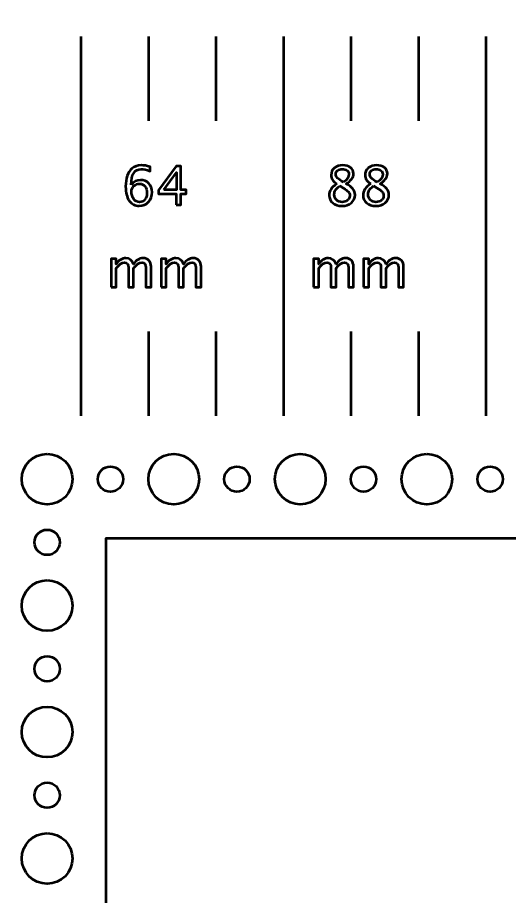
# Model space of a CAD drawing. Header units: centimetres. Extents: x -26.2 to 26.2, y -20.2 to 20.2.
# Drawn here: x -0.35 to 5.48, y -9.43 to 0.99 of the extents above; entities that cross this region are included whole.
import ezdxf

# ---------------------------------------------------------------- set-up
doc = ezdxf.new("R2010")
doc.units = ezdxf.units.CM
doc.header["$MEASUREMENT"] = 0
doc.layers.add('Layer 1', color=7, linetype='Continuous')

msp = doc.modelspace()

# ---------------------------------------------------------------- linework, layer by layer
at = {"layer": 'Layer 1', "lineweight": 53}
for centre, major_axis in [((0.00001, -4.4841), (0, 0.30001)), ((1.50001, -4.4841), (0, 0.30001)), ((3.00001, -4.4841), (0, 0.30001)), ((4.50001, -4.4841), (0, 0.30001)), ((0.75, -4.48409), (0, 0.15)), ((2.25, -4.48409), (0, 0.15)), ((3.75, -4.48409), (0, 0.15)), ((5.25, -4.48409), (0, 0.15)), ((0, -5.23409), (0, 0.15)), ((0.00001, -5.9841), (0, 0.30001)), ((0, -6.73409), (0, 0.15)), ((0.00001, -7.4841), (0, 0.30001)), ((0, -8.23409), (0, 0.15)), ((0.00001, -8.9841), (0, 0.30001))]:
    msp.add_ellipse(centre, major_axis=major_axis, ratio=1, dxfattribs=at)
msp.add_open_spline([(-12.2, -20.18409), (-12.47614, -20.18409), (-12.7, -19.96023), (-12.7, -19.68409), (-12.7, -19.68409), (-12.7, -19.68409), (-12.7, 19.71591), (-12.7, 19.71591), (-12.7, 19.71591), (-12.7, 19.99205), (-12.47614, 20.21591), (-12.2, 20.21591), (-12.2, 20.21591), (-8.45782, 20.21591), (-2.97204, 20.21591), (0.2, 20.21591), (0.2, 20.21591), (0.47614, 20.21591), (0.7, 19.99205), (0.7, 19.71591), (0.7, 19.71591), (0.7, 19.71591), (0.7, 2.21591), (0.7, 2.21591), (0.7, 2.21591), (0.7, 2.21591), (25.7, 2.21591), (25.7, 2.21591), (25.7, 2.21591), (25.97614, 2.21591), (26.2, 1.99205), (26.2, 1.71591), (26.2, 1.71591), (26.2, 1.71591), (26.2, -4.68409), (26.2, -4.68409), (26.2, -4.68409), (26.2, -4.96023), (25.97614, -5.18409), (25.7, -5.18409), (25.7, -5.18409), (25.7, -5.18409), (0.7, -5.18409), (0.7, -5.18409), (0.7, -5.18409), (0.7, -5.18409), (0.7, -19.68409), (0.7, -19.68409), (0.7, -19.68409), (0.7, -19.96023), (0.47614, -20.18409), (0.2, -20.18409), (0.2, -20.18409), (-4.57775, -20.18409), (-7.42225, -20.18409), (-12.2, -20.18409)], degree=3, knots=[0, 0, 0, 0, 0.06666667, 0.06666667, 0.06666667, 0.06666667, 0.13333333, 0.13333333, 0.13333333, 0.13333333, 0.2, 0.2, 0.2, 0.2, 0.26666667, 0.26666667, 0.26666667, 0.26666667, 0.33333333, 0.33333333, 0.33333333, 0.33333333, 0.4, 0.4, 0.4, 0.4, 0.46666667, 0.46666667, 0.46666667, 0.46666667, 0.53333333, 0.53333333, 0.53333333, 0.53333333, 0.6, 0.6, 0.6, 0.6, 0.66666667, 0.66666667, 0.66666667, 0.66666667, 0.73333333, 0.73333333, 0.73333333, 0.73333333, 0.8, 0.8, 0.8, 0.8, 0.86666667, 0.86666667, 0.86666667, 0.86666667, 1, 1, 1, 1], dxfattribs=at)
at = {"layer": 'Layer 1', "color": 5, "lineweight": 53}
for points in [[(0.4, 0.76591), (0.4, 0.76591), (0.4, -3.73409), (0.4, -3.73409)], [(1.2, 0.76591), (1.2, 0.76591), (1.2, -0.23409), (1.2, -0.23409)], [(2, 0.76591), (2, 0.76591), (2, -0.23409), (2, -0.23409)], [(2.8, 0.76591), (2.8, 0.76591), (2.8, -3.73409), (2.8, -3.73409)], [(3.6, 0.76591), (3.6, 0.76591), (3.6, -0.23409), (3.6, -0.23409)], [(4.4, 0.76591), (4.4, 0.76591), (4.4, -0.23409), (4.4, -0.23409)], [(5.2, 0.76591), (5.2, 0.76591), (5.2, -3.73409), (5.2, -3.73409)], [(1.2, -2.73409), (1.2, -2.73409), (1.2, -3.73409), (1.2, -3.73409)], [(2, -2.73409), (2, -2.73409), (2, -3.73409), (2, -3.73409)], [(3.6, -2.73409), (3.6, -2.73409), (3.6, -3.73409), (3.6, -3.73409)], [(4.4, -2.73409), (4.4, -2.73409), (4.4, -3.73409), (4.4, -3.73409)]]:
    msp.add_open_spline(points, degree=3, dxfattribs=at)
for points, knots in [([(0.997, -0.99356), (1.02621, -0.95577), (1.06293, -0.93683), (1.10717, -0.93683), (1.10717, -0.93683), (1.14728, -0.93683), (1.18009, -0.95006), (1.2057, -0.97662), (1.2057, -0.97662), (1.23121, -1.00319), (1.24402, -1.03727), (1.24402, -1.07886), (1.24402, -1.07886), (1.24402, -1.12659), (1.22973, -1.16585), (1.20105, -1.19665), (1.20105, -1.19665), (1.17237, -1.22745), (1.13596, -1.2429), (1.09162, -1.2429), (1.09162, -1.2429), (1.04124, -1.2429), (1.00166, -1.22247), (0.97319, -1.18173), (0.97319, -1.18173), (0.94461, -1.14088), (0.93033, -1.08436), (0.93033, -1.01229), (0.93033, -1.01229), (0.93033, -0.91513), (0.9553, -0.84391), (1.00515, -0.7984), (1.00515, -0.7984), (1.03224, -0.77342), (1.06971, -0.76093), (1.11744, -0.76093), (1.11744, -0.76093), (1.14517, -0.76093), (1.17956, -0.76665), (1.22052, -0.77808), (1.22052, -0.77808), (1.22052, -0.77808), (1.22052, -0.83142), (1.22052, -0.83142), (1.22052, -0.83142), (1.17723, -0.81491), (1.14167, -0.80665), (1.11373, -0.80665), (1.11373, -0.80665), (1.03595, -0.80665), (0.997, -0.86899), (0.997, -0.99356)], [0, 0, 0, 0, 0.07142857, 0.07142857, 0.07142857, 0.07142857, 0.14285714, 0.14285714, 0.14285714, 0.14285714, 0.21428571, 0.21428571, 0.21428571, 0.21428571, 0.28571429, 0.28571429, 0.28571429, 0.28571429, 0.35714286, 0.35714286, 0.35714286, 0.35714286, 0.42857143, 0.42857143, 0.42857143, 0.42857143, 0.5, 0.5, 0.5, 0.5, 0.57142857, 0.57142857, 0.57142857, 0.57142857, 0.64285714, 0.64285714, 0.64285714, 0.64285714, 0.71428571, 0.71428571, 0.71428571, 0.71428571, 0.78571429, 0.78571429, 0.78571429, 0.78571429, 0.85714286, 0.85714286, 0.85714286, 0.85714286, 1, 1, 1, 1]), ([(1.52871, -1.23147), (1.52871, -1.23147), (1.52871, -1.10129), (1.52871, -1.10129), (1.52871, -1.10129), (1.52871, -1.10129), (1.3217, -1.10129), (1.3217, -1.10129), (1.3217, -1.10129), (1.3217, -1.10129), (1.3217, -1.05494), (1.3217, -1.05494), (1.3217, -1.05494), (1.3217, -1.05494), (1.52871, -0.77236), (1.52871, -0.77236), (1.52871, -0.77236), (1.52871, -0.77236), (1.58586, -0.77236), (1.58586, -0.77236), (1.58586, -0.77236), (1.58586, -0.77236), (1.58586, -1.05113), (1.58586, -1.05113), (1.58586, -1.05113), (1.58586, -1.05113), (1.64745, -1.05113), (1.64745, -1.05113), (1.64745, -1.05113), (1.64745, -1.05113), (1.64745, -1.10129), (1.64745, -1.10129), (1.64745, -1.10129), (1.64745, -1.10129), (1.58586, -1.10129), (1.58586, -1.10129), (1.58586, -1.10129), (1.58586, -1.10129), (1.58586, -1.23147), (1.58586, -1.23147), (1.58586, -1.23147), (1.58586, -1.23147), (1.52871, -1.23147), (1.52871, -1.23147)], [0, 0, 0, 0, 0.08333333, 0.08333333, 0.08333333, 0.08333333, 0.16666667, 0.16666667, 0.16666667, 0.16666667, 0.25, 0.25, 0.25, 0.25, 0.33333333, 0.33333333, 0.33333333, 0.33333333, 0.41666667, 0.41666667, 0.41666667, 0.41666667, 0.5, 0.5, 0.5, 0.5, 0.58333333, 0.58333333, 0.58333333, 0.58333333, 0.66666667, 0.66666667, 0.66666667, 0.66666667, 0.75, 0.75, 0.75, 0.75, 0.83333333, 0.83333333, 0.83333333, 0.83333333, 1, 1, 1, 1]), ([(3.43383, -0.9816), (3.40864, -0.96403), (3.39107, -0.94773), (3.38123, -0.9326), (3.38123, -0.9326), (3.37139, -0.91757), (3.36652, -0.89936), (3.36652, -0.87809), (3.36652, -0.87809), (3.36652, -0.84338), (3.37922, -0.81512), (3.40451, -0.79343), (3.40451, -0.79343), (3.42991, -0.77173), (3.46304, -0.76093), (3.50389, -0.76093), (3.50389, -0.76093), (3.54157, -0.76093), (3.57215, -0.77014), (3.59554, -0.78856), (3.59554, -0.78856), (3.61893, -0.80687), (3.63068, -0.83078), (3.63068, -0.8601), (3.63068, -0.8601), (3.63068, -0.90455), (3.60221, -0.94508), (3.54538, -0.9816), (3.54538, -0.9816), (3.61449, -1.01546), (3.6491, -1.05917), (3.6491, -1.11272), (3.6491, -1.11272), (3.6491, -1.15093), (3.6346, -1.18215), (3.6057, -1.20649), (3.6057, -1.20649), (3.57681, -1.23073), (3.53966, -1.2429), (3.49416, -1.2429), (3.49416, -1.2429), (3.44875, -1.2429), (3.41213, -1.23147), (3.38419, -1.20861), (3.38419, -1.20861), (3.35636, -1.18586), (3.34239, -1.1558), (3.34239, -1.11865), (3.34239, -1.11865), (3.34239, -1.06362), (3.37287, -1.018), (3.43383, -0.9816)], [0, 0, 0, 0, 0.07142857, 0.07142857, 0.07142857, 0.07142857, 0.14285714, 0.14285714, 0.14285714, 0.14285714, 0.21428571, 0.21428571, 0.21428571, 0.21428571, 0.28571429, 0.28571429, 0.28571429, 0.28571429, 0.35714286, 0.35714286, 0.35714286, 0.35714286, 0.42857143, 0.42857143, 0.42857143, 0.42857143, 0.5, 0.5, 0.5, 0.5, 0.57142857, 0.57142857, 0.57142857, 0.57142857, 0.64285714, 0.64285714, 0.64285714, 0.64285714, 0.71428571, 0.71428571, 0.71428571, 0.71428571, 0.78571429, 0.78571429, 0.78571429, 0.78571429, 0.85714286, 0.85714286, 0.85714286, 0.85714286, 1, 1, 1, 1]), ([(3.5113, -0.96244), (3.55406, -0.93418), (3.57544, -0.90286), (3.57544, -0.86825), (3.57544, -0.86825), (3.57544, -0.84973), (3.56824, -0.83491), (3.55395, -0.82359), (3.55395, -0.82359), (3.53956, -0.81226), (3.52083, -0.80665), (3.49765, -0.80665), (3.49765, -0.80665), (3.47521, -0.80665), (3.4569, -0.81216), (3.44283, -0.82327), (3.44283, -0.82327), (3.42875, -0.83438), (3.42177, -0.84867), (3.42177, -0.86634), (3.42177, -0.86634), (3.42177, -0.88349), (3.42812, -0.89894), (3.44082, -0.9127), (3.44082, -0.9127), (3.45352, -0.92635), (3.47701, -0.94297), (3.5113, -0.96244)], [0, 0, 0, 0, 0.125, 0.125, 0.125, 0.125, 0.25, 0.25, 0.25, 0.25, 0.375, 0.375, 0.375, 0.375, 0.5, 0.5, 0.5, 0.5, 0.625, 0.625, 0.625, 0.625, 0.75, 0.75, 0.75, 0.75, 1, 1, 1, 1]), ([(3.83536, -0.9816), (3.81017, -0.96403), (3.7926, -0.94773), (3.78276, -0.9326), (3.78276, -0.9326), (3.77292, -0.91757), (3.76805, -0.89936), (3.76805, -0.87809), (3.76805, -0.87809), (3.76805, -0.84338), (3.78075, -0.81512), (3.80604, -0.79343), (3.80604, -0.79343), (3.83144, -0.77173), (3.86457, -0.76093), (3.90542, -0.76093), (3.90542, -0.76093), (3.9431, -0.76093), (3.97368, -0.77014), (3.99707, -0.78856), (3.99707, -0.78856), (4.02046, -0.80687), (4.03221, -0.83078), (4.03221, -0.8601), (4.03221, -0.8601), (4.03221, -0.90455), (4.00374, -0.94508), (3.94691, -0.9816), (3.94691, -0.9816), (4.01602, -1.01546), (4.05063, -1.05917), (4.05063, -1.11272), (4.05063, -1.11272), (4.05063, -1.15093), (4.03613, -1.18215), (4.00723, -1.20649), (4.00723, -1.20649), (3.97834, -1.23073), (3.94119, -1.2429), (3.89569, -1.2429), (3.89569, -1.2429), (3.85028, -1.2429), (3.81366, -1.23147), (3.78572, -1.20861), (3.78572, -1.20861), (3.75789, -1.18586), (3.74392, -1.1558), (3.74392, -1.11865), (3.74392, -1.11865), (3.74392, -1.06362), (3.7744, -1.018), (3.83536, -0.9816)], [0, 0, 0, 0, 0.07142857, 0.07142857, 0.07142857, 0.07142857, 0.14285714, 0.14285714, 0.14285714, 0.14285714, 0.21428571, 0.21428571, 0.21428571, 0.21428571, 0.28571429, 0.28571429, 0.28571429, 0.28571429, 0.35714286, 0.35714286, 0.35714286, 0.35714286, 0.42857143, 0.42857143, 0.42857143, 0.42857143, 0.5, 0.5, 0.5, 0.5, 0.57142857, 0.57142857, 0.57142857, 0.57142857, 0.64285714, 0.64285714, 0.64285714, 0.64285714, 0.71428571, 0.71428571, 0.71428571, 0.71428571, 0.78571429, 0.78571429, 0.78571429, 0.78571429, 0.85714286, 0.85714286, 0.85714286, 0.85714286, 1, 1, 1, 1]), ([(3.91283, -0.96244), (3.95559, -0.93418), (3.97697, -0.90286), (3.97697, -0.86825), (3.97697, -0.86825), (3.97697, -0.84973), (3.96977, -0.83491), (3.95548, -0.82359), (3.95548, -0.82359), (3.94109, -0.81226), (3.92236, -0.80665), (3.89918, -0.80665), (3.89918, -0.80665), (3.87674, -0.80665), (3.85843, -0.81216), (3.84436, -0.82327), (3.84436, -0.82327), (3.83028, -0.83438), (3.8233, -0.84867), (3.8233, -0.86634), (3.8233, -0.86634), (3.8233, -0.88349), (3.82965, -0.89894), (3.84235, -0.9127), (3.84235, -0.9127), (3.85505, -0.92635), (3.87854, -0.94297), (3.91283, -0.96244)], [0, 0, 0, 0, 0.125, 0.125, 0.125, 0.125, 0.25, 0.25, 0.25, 0.25, 0.375, 0.375, 0.375, 0.375, 0.5, 0.5, 0.5, 0.5, 0.625, 0.625, 0.625, 0.625, 0.75, 0.75, 0.75, 0.75, 1, 1, 1, 1]), ([(1.38191, -1.05113), (1.38191, -1.05113), (1.53252, -1.05113), (1.53252, -1.05113), (1.53252, -1.05113), (1.53252, -1.05113), (1.53252, -0.84772), (1.53252, -0.84772), (1.53252, -0.84772), (1.53252, -0.84772), (1.38191, -1.05113), (1.38191, -1.05113)], [0, 0, 0, 0, 0.25, 0.25, 0.25, 0.25, 0.5, 0.5, 0.5, 0.5, 1, 1, 1, 1]), ([(1.18306, -1.09092), (1.18306, -1.05695), (1.17522, -1.03007), (1.15945, -1.01028), (1.15945, -1.01028), (1.14369, -0.99049), (1.1221, -0.98064), (1.09468, -0.98064), (1.09468, -0.98064), (1.06854, -0.98064), (1.04621, -0.98932), (1.02759, -1.00679), (1.02759, -1.00679), (1.00885, -1.02414), (0.99954, -1.0451), (0.99954, -1.06954), (0.99954, -1.06954), (0.99954, -1.10807), (1.00843, -1.13897), (1.0261, -1.16225), (1.0261, -1.16225), (1.04388, -1.18554), (1.06738, -1.19718), (1.09659, -1.19718), (1.09659, -1.19718), (1.12315, -1.19718), (1.14421, -1.18765), (1.15977, -1.1686), (1.15977, -1.1686), (1.17533, -1.14955), (1.18306, -1.12363), (1.18306, -1.09092)], [0, 0, 0, 0, 0.11111111, 0.11111111, 0.11111111, 0.11111111, 0.22222222, 0.22222222, 0.22222222, 0.22222222, 0.33333333, 0.33333333, 0.33333333, 0.33333333, 0.44444444, 0.44444444, 0.44444444, 0.44444444, 0.55555556, 0.55555556, 0.55555556, 0.55555556, 0.66666667, 0.66666667, 0.66666667, 0.66666667, 0.77777778, 0.77777778, 0.77777778, 0.77777778, 1, 1, 1, 1]), ([(3.46706, -1.00636), (3.4423, -1.02541), (3.42547, -1.04203), (3.41658, -1.05621), (3.41658, -1.05621), (3.4078, -1.07039), (3.40335, -1.08796), (3.40335, -1.10913), (3.40335, -1.10913), (3.40335, -1.13537), (3.41182, -1.15665), (3.42886, -1.17284), (3.42886, -1.17284), (3.4459, -1.18903), (3.46823, -1.19718), (3.49606, -1.19718), (3.49606, -1.19718), (3.52284, -1.19718), (3.54464, -1.1903), (3.56147, -1.17644), (3.56147, -1.17644), (3.5784, -1.16257), (3.58687, -1.14458), (3.58687, -1.12246), (3.58687, -1.12246), (3.58687, -1.10468), (3.58168, -1.08955), (3.5712, -1.07727), (3.5712, -1.07727), (3.56072, -1.06499), (3.54051, -1.04997), (3.51056, -1.03219), (3.51056, -1.03219), (3.51056, -1.03219), (3.46706, -1.00636), (3.46706, -1.00636)], [0, 0, 0, 0, 0.1, 0.1, 0.1, 0.1, 0.2, 0.2, 0.2, 0.2, 0.3, 0.3, 0.3, 0.3, 0.4, 0.4, 0.4, 0.4, 0.5, 0.5, 0.5, 0.5, 0.6, 0.6, 0.6, 0.6, 0.7, 0.7, 0.7, 0.7, 0.8, 0.8, 0.8, 0.8, 1, 1, 1, 1]), ([(3.86859, -1.00636), (3.84383, -1.02541), (3.827, -1.04203), (3.81811, -1.05621), (3.81811, -1.05621), (3.80933, -1.07039), (3.80488, -1.08796), (3.80488, -1.10913), (3.80488, -1.10913), (3.80488, -1.13537), (3.81335, -1.15665), (3.83039, -1.17284), (3.83039, -1.17284), (3.84743, -1.18903), (3.86976, -1.19718), (3.89759, -1.19718), (3.89759, -1.19718), (3.92437, -1.19718), (3.94617, -1.1903), (3.963, -1.17644), (3.963, -1.17644), (3.97993, -1.16257), (3.9884, -1.14458), (3.9884, -1.12246), (3.9884, -1.12246), (3.9884, -1.10468), (3.98321, -1.08955), (3.97273, -1.07727), (3.97273, -1.07727), (3.96225, -1.06499), (3.94204, -1.04997), (3.91209, -1.03219), (3.91209, -1.03219), (3.91209, -1.03219), (3.86859, -1.00636), (3.86859, -1.00636)], [0, 0, 0, 0, 0.1, 0.1, 0.1, 0.1, 0.2, 0.2, 0.2, 0.2, 0.3, 0.3, 0.3, 0.3, 0.4, 0.4, 0.4, 0.4, 0.5, 0.5, 0.5, 0.5, 0.6, 0.6, 0.6, 0.6, 0.7, 0.7, 0.7, 0.7, 0.8, 0.8, 0.8, 0.8, 1, 1, 1, 1]), ([(0.75739, -2.20725), (0.75739, -2.20725), (0.75739, -1.8707), (0.75739, -1.8707), (0.75739, -1.8707), (0.75739, -1.8707), (0.81835, -1.8707), (0.81835, -1.8707), (0.81835, -1.8707), (0.81835, -1.8707), (0.81835, -1.93431), (0.81835, -1.93431), (0.81835, -1.93431), (0.84809, -1.88721), (0.88619, -1.86371), (0.93286, -1.86371), (0.93286, -1.86371), (0.97784, -1.86371), (1.00843, -1.88721), (1.02473, -1.93431), (1.02473, -1.93431), (1.05362, -1.88679), (1.09129, -1.86308), (1.13754, -1.86308), (1.13754, -1.86308), (1.16707, -1.86308), (1.19004, -1.87176), (1.20644, -1.88922), (1.20644, -1.88922), (1.22285, -1.90668), (1.2311, -1.93113), (1.2311, -1.96256), (1.2311, -1.96256), (1.2311, -1.96256), (1.2311, -2.20725), (1.2311, -2.20725), (1.2311, -2.20725), (1.2311, -2.20725), (1.17014, -2.20725), (1.17014, -2.20725), (1.17014, -2.20725), (1.17014, -2.20725), (1.17014, -1.97262), (1.17014, -1.97262), (1.17014, -1.97262), (1.17014, -1.93431), (1.1549, -1.91515), (1.12442, -1.91515), (1.12442, -1.91515), (1.09278, -1.91515), (1.05954, -1.93748), (1.02473, -1.98225), (1.02473, -1.98225), (1.02473, -1.98225), (1.02473, -2.20725), (1.02473, -2.20725), (1.02473, -2.20725), (1.02473, -2.20725), (0.96377, -2.20725), (0.96377, -2.20725), (0.96377, -2.20725), (0.96377, -2.20725), (0.96377, -1.97241), (0.96377, -1.97241), (0.96377, -1.97241), (0.96377, -1.93378), (0.94831, -1.91451), (0.9173, -1.91451), (0.9173, -1.91451), (0.88651, -1.91451), (0.85349, -1.93695), (0.81835, -1.98193), (0.81835, -1.98193), (0.81835, -1.98193), (0.81835, -2.20725), (0.81835, -2.20725), (0.81835, -2.20725), (0.81835, -2.20725), (0.75739, -2.20725), (0.75739, -2.20725)], [0, 0, 0, 0, 0.04761905, 0.04761905, 0.04761905, 0.04761905, 0.0952381, 0.0952381, 0.0952381, 0.0952381, 0.14285714, 0.14285714, 0.14285714, 0.14285714, 0.19047619, 0.19047619, 0.19047619, 0.19047619, 0.23809524, 0.23809524, 0.23809524, 0.23809524, 0.28571429, 0.28571429, 0.28571429, 0.28571429, 0.33333333, 0.33333333, 0.33333333, 0.33333333, 0.38095238, 0.38095238, 0.38095238, 0.38095238, 0.42857143, 0.42857143, 0.42857143, 0.42857143, 0.47619048, 0.47619048, 0.47619048, 0.47619048, 0.52380952, 0.52380952, 0.52380952, 0.52380952, 0.57142857, 0.57142857, 0.57142857, 0.57142857, 0.61904762, 0.61904762, 0.61904762, 0.61904762, 0.66666667, 0.66666667, 0.66666667, 0.66666667, 0.71428571, 0.71428571, 0.71428571, 0.71428571, 0.76190476, 0.76190476, 0.76190476, 0.76190476, 0.80952381, 0.80952381, 0.80952381, 0.80952381, 0.85714286, 0.85714286, 0.85714286, 0.85714286, 0.9047619, 0.9047619, 0.9047619, 0.9047619, 1, 1, 1, 1]), ([(1.35027, -2.20725), (1.35027, -2.20725), (1.35027, -1.8707), (1.35027, -1.8707), (1.35027, -1.8707), (1.35027, -1.8707), (1.41123, -1.8707), (1.41123, -1.8707), (1.41123, -1.8707), (1.41123, -1.8707), (1.41123, -1.93431), (1.41123, -1.93431), (1.41123, -1.93431), (1.44097, -1.88721), (1.47907, -1.86371), (1.52574, -1.86371), (1.52574, -1.86371), (1.57072, -1.86371), (1.60131, -1.88721), (1.61761, -1.93431), (1.61761, -1.93431), (1.6465, -1.88679), (1.68417, -1.86308), (1.73042, -1.86308), (1.73042, -1.86308), (1.75995, -1.86308), (1.78292, -1.87176), (1.79932, -1.88922), (1.79932, -1.88922), (1.81573, -1.90668), (1.82398, -1.93113), (1.82398, -1.96256), (1.82398, -1.96256), (1.82398, -1.96256), (1.82398, -2.20725), (1.82398, -2.20725), (1.82398, -2.20725), (1.82398, -2.20725), (1.76302, -2.20725), (1.76302, -2.20725), (1.76302, -2.20725), (1.76302, -2.20725), (1.76302, -1.97262), (1.76302, -1.97262), (1.76302, -1.97262), (1.76302, -1.93431), (1.74778, -1.91515), (1.7173, -1.91515), (1.7173, -1.91515), (1.68566, -1.91515), (1.65242, -1.93748), (1.61761, -1.98225), (1.61761, -1.98225), (1.61761, -1.98225), (1.61761, -2.20725), (1.61761, -2.20725), (1.61761, -2.20725), (1.61761, -2.20725), (1.55665, -2.20725), (1.55665, -2.20725), (1.55665, -2.20725), (1.55665, -2.20725), (1.55665, -1.97241), (1.55665, -1.97241), (1.55665, -1.97241), (1.55665, -1.93378), (1.54119, -1.91451), (1.51018, -1.91451), (1.51018, -1.91451), (1.47939, -1.91451), (1.44637, -1.93695), (1.41123, -1.98193), (1.41123, -1.98193), (1.41123, -1.98193), (1.41123, -2.20725), (1.41123, -2.20725), (1.41123, -2.20725), (1.41123, -2.20725), (1.35027, -2.20725), (1.35027, -2.20725)], [0, 0, 0, 0, 0.04761905, 0.04761905, 0.04761905, 0.04761905, 0.0952381, 0.0952381, 0.0952381, 0.0952381, 0.14285714, 0.14285714, 0.14285714, 0.14285714, 0.19047619, 0.19047619, 0.19047619, 0.19047619, 0.23809524, 0.23809524, 0.23809524, 0.23809524, 0.28571429, 0.28571429, 0.28571429, 0.28571429, 0.33333333, 0.33333333, 0.33333333, 0.33333333, 0.38095238, 0.38095238, 0.38095238, 0.38095238, 0.42857143, 0.42857143, 0.42857143, 0.42857143, 0.47619048, 0.47619048, 0.47619048, 0.47619048, 0.52380952, 0.52380952, 0.52380952, 0.52380952, 0.57142857, 0.57142857, 0.57142857, 0.57142857, 0.61904762, 0.61904762, 0.61904762, 0.61904762, 0.66666667, 0.66666667, 0.66666667, 0.66666667, 0.71428571, 0.71428571, 0.71428571, 0.71428571, 0.76190476, 0.76190476, 0.76190476, 0.76190476, 0.80952381, 0.80952381, 0.80952381, 0.80952381, 0.85714286, 0.85714286, 0.85714286, 0.85714286, 0.9047619, 0.9047619, 0.9047619, 0.9047619, 1, 1, 1, 1]), ([(3.15739, -2.20725), (3.15739, -2.20725), (3.15739, -1.8707), (3.15739, -1.8707), (3.15739, -1.8707), (3.15739, -1.8707), (3.21835, -1.8707), (3.21835, -1.8707), (3.21835, -1.8707), (3.21835, -1.8707), (3.21835, -1.93431), (3.21835, -1.93431), (3.21835, -1.93431), (3.24809, -1.88721), (3.28619, -1.86371), (3.33286, -1.86371), (3.33286, -1.86371), (3.37784, -1.86371), (3.40843, -1.88721), (3.42473, -1.93431), (3.42473, -1.93431), (3.45362, -1.88679), (3.49129, -1.86308), (3.53754, -1.86308), (3.53754, -1.86308), (3.56707, -1.86308), (3.59004, -1.87176), (3.60644, -1.88922), (3.60644, -1.88922), (3.62285, -1.90668), (3.6311, -1.93113), (3.6311, -1.96256), (3.6311, -1.96256), (3.6311, -1.96256), (3.6311, -2.20725), (3.6311, -2.20725), (3.6311, -2.20725), (3.6311, -2.20725), (3.57014, -2.20725), (3.57014, -2.20725), (3.57014, -2.20725), (3.57014, -2.20725), (3.57014, -1.97262), (3.57014, -1.97262), (3.57014, -1.97262), (3.57014, -1.93431), (3.5549, -1.91515), (3.52442, -1.91515), (3.52442, -1.91515), (3.49278, -1.91515), (3.45954, -1.93748), (3.42473, -1.98225), (3.42473, -1.98225), (3.42473, -1.98225), (3.42473, -2.20725), (3.42473, -2.20725), (3.42473, -2.20725), (3.42473, -2.20725), (3.36377, -2.20725), (3.36377, -2.20725), (3.36377, -2.20725), (3.36377, -2.20725), (3.36377, -1.97241), (3.36377, -1.97241), (3.36377, -1.97241), (3.36377, -1.93378), (3.34831, -1.91451), (3.3173, -1.91451), (3.3173, -1.91451), (3.28651, -1.91451), (3.25349, -1.93695), (3.21835, -1.98193), (3.21835, -1.98193), (3.21835, -1.98193), (3.21835, -2.20725), (3.21835, -2.20725), (3.21835, -2.20725), (3.21835, -2.20725), (3.15739, -2.20725), (3.15739, -2.20725)], [0, 0, 0, 0, 0.04761905, 0.04761905, 0.04761905, 0.04761905, 0.0952381, 0.0952381, 0.0952381, 0.0952381, 0.14285714, 0.14285714, 0.14285714, 0.14285714, 0.19047619, 0.19047619, 0.19047619, 0.19047619, 0.23809524, 0.23809524, 0.23809524, 0.23809524, 0.28571429, 0.28571429, 0.28571429, 0.28571429, 0.33333333, 0.33333333, 0.33333333, 0.33333333, 0.38095238, 0.38095238, 0.38095238, 0.38095238, 0.42857143, 0.42857143, 0.42857143, 0.42857143, 0.47619048, 0.47619048, 0.47619048, 0.47619048, 0.52380952, 0.52380952, 0.52380952, 0.52380952, 0.57142857, 0.57142857, 0.57142857, 0.57142857, 0.61904762, 0.61904762, 0.61904762, 0.61904762, 0.66666667, 0.66666667, 0.66666667, 0.66666667, 0.71428571, 0.71428571, 0.71428571, 0.71428571, 0.76190476, 0.76190476, 0.76190476, 0.76190476, 0.80952381, 0.80952381, 0.80952381, 0.80952381, 0.85714286, 0.85714286, 0.85714286, 0.85714286, 0.9047619, 0.9047619, 0.9047619, 0.9047619, 1, 1, 1, 1]), ([(3.75027, -2.20725), (3.75027, -2.20725), (3.75027, -1.8707), (3.75027, -1.8707), (3.75027, -1.8707), (3.75027, -1.8707), (3.81123, -1.8707), (3.81123, -1.8707), (3.81123, -1.8707), (3.81123, -1.8707), (3.81123, -1.93431), (3.81123, -1.93431), (3.81123, -1.93431), (3.84097, -1.88721), (3.87907, -1.86371), (3.92574, -1.86371), (3.92574, -1.86371), (3.97072, -1.86371), (4.00131, -1.88721), (4.01761, -1.93431), (4.01761, -1.93431), (4.0465, -1.88679), (4.08417, -1.86308), (4.13042, -1.86308), (4.13042, -1.86308), (4.15995, -1.86308), (4.18292, -1.87176), (4.19932, -1.88922), (4.19932, -1.88922), (4.21573, -1.90668), (4.22398, -1.93113), (4.22398, -1.96256), (4.22398, -1.96256), (4.22398, -1.96256), (4.22398, -2.20725), (4.22398, -2.20725), (4.22398, -2.20725), (4.22398, -2.20725), (4.16302, -2.20725), (4.16302, -2.20725), (4.16302, -2.20725), (4.16302, -2.20725), (4.16302, -1.97262), (4.16302, -1.97262), (4.16302, -1.97262), (4.16302, -1.93431), (4.14778, -1.91515), (4.1173, -1.91515), (4.1173, -1.91515), (4.08566, -1.91515), (4.05242, -1.93748), (4.01761, -1.98225), (4.01761, -1.98225), (4.01761, -1.98225), (4.01761, -2.20725), (4.01761, -2.20725), (4.01761, -2.20725), (4.01761, -2.20725), (3.95665, -2.20725), (3.95665, -2.20725), (3.95665, -2.20725), (3.95665, -2.20725), (3.95665, -1.97241), (3.95665, -1.97241), (3.95665, -1.97241), (3.95665, -1.93378), (3.94119, -1.91451), (3.91018, -1.91451), (3.91018, -1.91451), (3.87939, -1.91451), (3.84637, -1.93695), (3.81123, -1.98193), (3.81123, -1.98193), (3.81123, -1.98193), (3.81123, -2.20725), (3.81123, -2.20725), (3.81123, -2.20725), (3.81123, -2.20725), (3.75027, -2.20725), (3.75027, -2.20725)], [0, 0, 0, 0, 0.04761905, 0.04761905, 0.04761905, 0.04761905, 0.0952381, 0.0952381, 0.0952381, 0.0952381, 0.14285714, 0.14285714, 0.14285714, 0.14285714, 0.19047619, 0.19047619, 0.19047619, 0.19047619, 0.23809524, 0.23809524, 0.23809524, 0.23809524, 0.28571429, 0.28571429, 0.28571429, 0.28571429, 0.33333333, 0.33333333, 0.33333333, 0.33333333, 0.38095238, 0.38095238, 0.38095238, 0.38095238, 0.42857143, 0.42857143, 0.42857143, 0.42857143, 0.47619048, 0.47619048, 0.47619048, 0.47619048, 0.52380952, 0.52380952, 0.52380952, 0.52380952, 0.57142857, 0.57142857, 0.57142857, 0.57142857, 0.61904762, 0.61904762, 0.61904762, 0.61904762, 0.66666667, 0.66666667, 0.66666667, 0.66666667, 0.71428571, 0.71428571, 0.71428571, 0.71428571, 0.76190476, 0.76190476, 0.76190476, 0.76190476, 0.80952381, 0.80952381, 0.80952381, 0.80952381, 0.85714286, 0.85714286, 0.85714286, 0.85714286, 0.9047619, 0.9047619, 0.9047619, 0.9047619, 1, 1, 1, 1])]:
    msp.add_open_spline(points, degree=3, knots=knots, dxfattribs=at)

doc.saveas('drawing.dxf')
